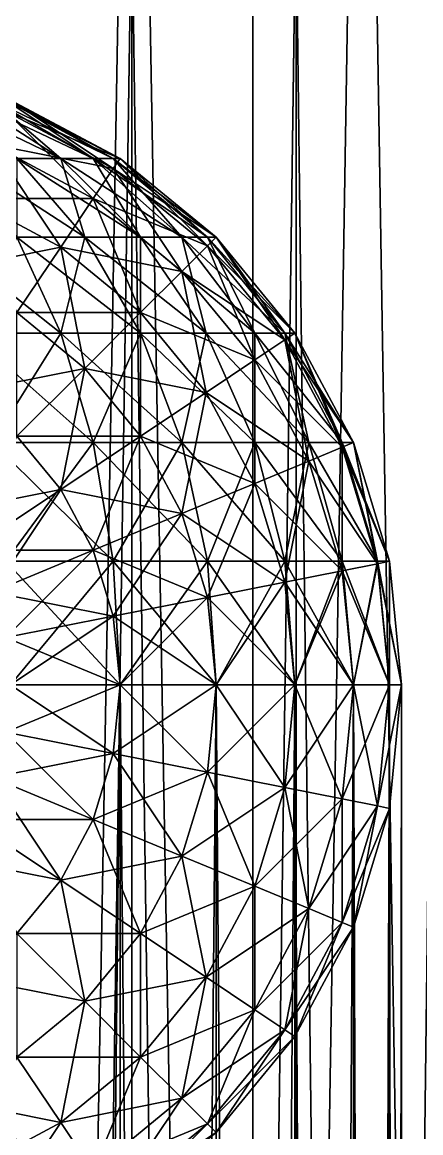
# Model space of a CAD drawing. Header units: millimetres. Extents: x -510 to 550, y -577 to 577.
# Drawn here: x 433.21 to 438.24, y -390.66 to -376.62 of the extents above; entities that cross this region are included whole.
import ezdxf

# ---------------------------------------------------------------- set-up
doc = ezdxf.new("R2010")
doc.units = ezdxf.units.MM
for name, color, linetype, true_color in [('front_right_fork_1', 7, 'Continuous', 0x5c6b75), ('front_right_fork_top', 7, 'Continuous', 0x5c6b75), ('front_right_support_collision', 7, 'Continuous', 0x5c6b75), ('structure_right_front_axle', 7, 'Continuous', 0x5c6b75), ('structure_right_front_bridge', 7, 'Continuous', 0x5c6b75)]:
    doc.layers.add(name, color=color, linetype=linetype, true_color=true_color)

msp = doc.modelspace()

# ---------------------------------------------------------------- linework, layer by layer
at = {"layer": 'front_right_fork_1', "true_color": 0x5c6b75}
for points in [[(434.359, -378.476, -281.561), (433.003, -377.751, -281.561), (433.061, -377.609, -280)], [(434.445, -378.348, -145), (433.061, -377.609, -145), (433.003, -377.751, -143.439)], [(434.359, -378.476, -281.561), (433.061, -377.609, -280), (434.445, -378.348, -280)], [(434.445, -378.348, -280), (433.061, -377.609, -280), (433.061, -377.609, -145)], [(434.445, -378.348, -280), (433.061, -377.609, -145), (434.445, -378.348, -145)], [(434.106, -378.855, -283.061), (432.828, -378.172, -283.061), (433.003, -377.751, -281.561)], [(434.359, -378.476, -143.439), (433.003, -377.751, -143.439), (432.828, -378.172, -141.939)], [(434.106, -378.855, -283.061), (433.003, -377.751, -281.561), (434.359, -378.476, -281.561)], [(434.445, -378.348, -145), (433.003, -377.751, -143.439), (434.359, -378.476, -143.439)], [(433.696, -379.469, -284.445), (432.546, -378.855, -284.445), (432.828, -378.172, -283.061)], [(434.106, -378.855, -141.939), (432.828, -378.172, -141.939), (432.546, -378.855, -140.555)], [(433.696, -379.469, -284.445), (432.828, -378.172, -283.061), (434.106, -378.855, -283.061)], [(434.359, -378.476, -143.439), (432.828, -378.172, -141.939), (434.106, -378.855, -141.939)], [(435.548, -379.452, -281.561), (434.359, -378.476, -281.561), (434.445, -378.348, -280)], [(435.657, -379.343, -145), (434.445, -378.348, -145), (434.359, -378.476, -143.439)], [(435.548, -379.452, -281.561), (434.445, -378.348, -280), (435.657, -379.343, -280)], [(435.657, -379.343, -280), (434.445, -378.348, -280), (434.445, -378.348, -145)], [(435.657, -379.343, -280), (434.445, -378.348, -145), (435.657, -379.343, -145)], [(435.226, -379.774, -283.061), (434.106, -378.855, -283.061), (434.359, -378.476, -281.561)], [(435.548, -379.452, -143.439), (434.359, -378.476, -143.439), (434.106, -378.855, -141.939)], [(435.226, -379.774, -283.061), (434.359, -378.476, -281.561), (435.548, -379.452, -281.561)], [(435.657, -379.343, -145), (434.359, -378.476, -143.439), (435.548, -379.452, -143.439)], [(433.696, -379.469, -140.555), (432.546, -378.855, -140.555), (432.165, -379.774, -139.343)], [(433.143, -380.296, -285.657), (432.546, -378.855, -284.445), (433.696, -379.469, -284.445)], [(434.106, -378.855, -141.939), (432.546, -378.855, -140.555), (433.696, -379.469, -140.555)], [(434.704, -380.296, -284.445), (433.696, -379.469, -284.445), (434.106, -378.855, -283.061)], [(435.226, -379.774, -141.939), (434.106, -378.855, -141.939), (433.696, -379.469, -140.555)], [(434.704, -380.296, -284.445), (434.106, -378.855, -283.061), (435.226, -379.774, -283.061)], [(435.548, -379.452, -143.439), (434.106, -378.855, -141.939), (435.226, -379.774, -141.939)], [(436.524, -380.641, -281.561), (435.548, -379.452, -281.561), (435.657, -379.343, -280)], [(436.652, -380.555, -145), (435.657, -379.343, -145), (435.548, -379.452, -143.439)], [(436.524, -380.641, -281.561), (435.657, -379.343, -280), (436.652, -380.555, -280)], [(436.652, -380.555, -280), (435.657, -379.343, -280), (435.657, -379.343, -145)], [(436.652, -380.555, -280), (435.657, -379.343, -145), (436.652, -380.555, -145)], [(433.696, -379.469, -140.555), (432.165, -379.774, -139.343), (433.143, -380.296, -139.343)], [(434, -381, -285.657), (433.143, -380.296, -285.657), (433.696, -379.469, -284.445)], [(434.704, -380.296, -140.555), (433.696, -379.469, -140.555), (433.143, -380.296, -139.343)], [(434, -381, -285.657), (433.696, -379.469, -284.445), (434.704, -380.296, -284.445)], [(435.226, -379.774, -141.939), (433.696, -379.469, -140.555), (434.704, -380.296, -140.555)], [(436.145, -380.894, -283.061), (435.226, -379.774, -283.061), (435.548, -379.452, -281.561)], [(436.524, -380.641, -143.439), (435.548, -379.452, -143.439), (435.226, -379.774, -141.939)], [(436.145, -380.894, -283.061), (435.548, -379.452, -281.561), (436.524, -380.641, -281.561)], [(436.652, -380.555, -145), (435.548, -379.452, -143.439), (436.524, -380.641, -143.439)], [(435.531, -381.304, -284.445), (434.704, -380.296, -284.445), (435.226, -379.774, -283.061)], [(436.145, -380.894, -141.939), (435.226, -379.774, -141.939), (434.704, -380.296, -140.555)], [(435.531, -381.304, -284.445), (435.226, -379.774, -283.061), (436.145, -380.894, -283.061)], [(436.524, -380.641, -143.439), (435.226, -379.774, -141.939), (436.145, -380.894, -141.939)], [(434, -381, -139.343), (433.143, -380.296, -139.343), (432.469, -381.304, -138.348)], [(433.143, -381.857, -286.652), (433.143, -380.296, -285.657), (434, -381, -285.657)], [(434.704, -380.296, -140.555), (433.143, -380.296, -139.343), (434, -381, -139.343)], [(434.704, -381.857, -285.657), (434, -381, -285.657), (434.704, -380.296, -284.445)], [(435.531, -381.304, -140.555), (434.704, -380.296, -140.555), (434, -381, -139.343)], [(434.704, -381.857, -285.657), (434.704, -380.296, -284.445), (435.531, -381.304, -284.445)], [(436.145, -380.894, -141.939), (434.704, -380.296, -140.555), (435.531, -381.304, -140.555)], [(436.828, -382.172, -283.061), (436.145, -380.894, -283.061), (436.524, -380.641, -281.561)], [(437.249, -381.997, -143.439), (436.524, -380.641, -143.439), (436.145, -380.894, -141.939)], [(437.249, -381.997, -281.561), (436.524, -380.641, -281.561), (436.652, -380.555, -280)], [(437.391, -381.939, -145), (436.652, -380.555, -145), (436.524, -380.641, -143.439)], [(436.828, -382.172, -283.061), (436.524, -380.641, -281.561), (437.249, -381.997, -281.561)], [(437.391, -381.939, -145), (436.524, -380.641, -143.439), (437.249, -381.997, -143.439)], [(437.249, -381.997, -281.561), (436.652, -380.555, -280), (437.391, -381.939, -280)], [(437.391, -381.939, -280), (436.652, -380.555, -280), (436.652, -380.555, -145)], [(437.391, -381.939, -280), (436.652, -380.555, -145), (437.391, -381.939, -145)], [(436.145, -382.454, -284.445), (435.531, -381.304, -284.445), (436.145, -380.894, -283.061)], [(436.828, -382.172, -141.939), (436.145, -380.894, -141.939), (435.531, -381.304, -140.555)], [(436.145, -382.454, -284.445), (436.145, -380.894, -283.061), (436.828, -382.172, -283.061)], [(437.249, -381.997, -143.439), (436.145, -380.894, -141.939), (436.828, -382.172, -141.939)], [(434, -381, -139.343), (432.469, -381.304, -138.348), (433.143, -381.857, -138.348)], [(433.696, -382.531, -286.652), (433.143, -381.857, -286.652), (434, -381, -285.657)], [(434.704, -381.857, -139.343), (434, -381, -139.343), (433.143, -381.857, -138.348)], [(433.696, -382.531, -286.652), (434, -381, -285.657), (434.704, -381.857, -285.657)], [(435.531, -381.304, -140.555), (434, -381, -139.343), (434.704, -381.857, -139.343)], [(435.226, -382.835, -285.657), (434.704, -381.857, -285.657), (435.531, -381.304, -284.445)], [(436.145, -382.454, -140.555), (435.531, -381.304, -140.555), (434.704, -381.857, -139.343)], [(435.226, -382.835, -285.657), (435.531, -381.304, -284.445), (436.145, -382.454, -284.445)], [(436.828, -382.172, -141.939), (435.531, -381.304, -140.555), (436.145, -382.454, -140.555)], [(433.696, -382.531, -138.348), (433.143, -381.857, -138.348), (432.165, -382.835, -137.609)], [(432.546, -383.299, -287.391), (433.143, -381.857, -286.652), (433.696, -382.531, -286.652)], [(434.704, -381.857, -139.343), (433.143, -381.857, -138.348), (433.696, -382.531, -138.348)], [(434.106, -383.299, -286.652), (433.696, -382.531, -286.652), (434.704, -381.857, -285.657)], [(435.226, -382.835, -139.343), (434.704, -381.857, -139.343), (433.696, -382.531, -138.348)], [(434.106, -383.299, -286.652), (434.704, -381.857, -285.657), (435.226, -382.835, -285.657)], [(436.145, -382.454, -140.555), (434.704, -381.857, -139.343), (435.226, -382.835, -139.343)], [(437.696, -383.469, -281.561), (437.249, -381.997, -281.561), (437.391, -381.939, -280)], [(437.846, -383.439, -145), (437.391, -381.939, -145), (437.249, -381.997, -143.439)], [(437.696, -383.469, -281.561), (437.391, -381.939, -280), (437.846, -383.439, -280)], [(437.846, -383.439, -280), (437.391, -381.939, -280), (437.391, -381.939, -145)], [(437.846, -383.439, -280), (437.391, -381.939, -145), (437.846, -383.439, -145)], [(437.249, -383.558, -283.061), (436.828, -382.172, -283.061), (437.249, -381.997, -281.561)], [(437.696, -383.469, -143.439), (437.249, -381.997, -143.439), (436.828, -382.172, -141.939)], [(437.249, -383.558, -283.061), (437.249, -381.997, -281.561), (437.696, -383.469, -281.561)], [(437.846, -383.439, -145), (437.249, -381.997, -143.439), (437.696, -383.469, -143.439)], [(436.524, -383.702, -284.445), (436.145, -382.454, -284.445), (436.828, -382.172, -283.061)], [(437.249, -383.558, -141.939), (436.828, -382.172, -141.939), (436.145, -382.454, -140.555)], [(436.524, -383.702, -284.445), (436.828, -382.172, -283.061), (437.249, -383.558, -283.061)], [(437.696, -383.469, -143.439), (436.828, -382.172, -141.939), (437.249, -383.558, -141.939)], [(435.548, -383.896, -285.657), (435.226, -382.835, -285.657), (436.145, -382.454, -284.445)], [(436.524, -383.702, -140.555), (436.145, -382.454, -140.555), (435.226, -382.835, -139.343)], [(435.548, -383.896, -285.657), (436.145, -382.454, -284.445), (436.524, -383.702, -284.445)], [(437.249, -383.558, -141.939), (436.145, -382.454, -140.555), (436.524, -383.702, -140.555)], [(433.696, -382.531, -138.348), (432.165, -382.835, -137.609), (432.546, -383.299, -137.609)], [(432.828, -383.828, -287.391), (432.546, -383.299, -287.391), (433.696, -382.531, -286.652)], [(434.106, -383.299, -138.348), (433.696, -382.531, -138.348), (432.546, -383.299, -137.609)], [(432.828, -383.828, -287.391), (433.696, -382.531, -286.652), (434.106, -383.299, -286.652)], [(435.226, -382.835, -139.343), (433.696, -382.531, -138.348), (434.106, -383.299, -138.348)], [(434.359, -384.133, -286.652), (434.106, -383.299, -286.652), (435.226, -382.835, -285.657)], [(435.548, -383.896, -139.343), (435.226, -382.835, -139.343), (434.106, -383.299, -138.348)], [(434.359, -384.133, -286.652), (435.226, -382.835, -285.657), (435.548, -383.896, -285.657)], [(436.524, -383.702, -140.555), (435.226, -382.835, -139.343), (435.548, -383.896, -139.343)], [(434.106, -383.299, -138.348), (432.546, -383.299, -137.609), (432.828, -383.828, -137.609)], [(433.003, -384.403, -287.391), (432.828, -383.828, -287.391), (434.106, -383.299, -286.652)], [(434.359, -384.133, -138.348), (434.106, -383.299, -138.348), (432.828, -383.828, -137.609)], [(433.003, -384.403, -287.391), (434.106, -383.299, -286.652), (434.359, -384.133, -286.652)], [(435.548, -383.896, -139.343), (434.106, -383.299, -138.348), (434.359, -384.133, -138.348)], [(437.391, -385, -283.061), (437.249, -383.558, -283.061), (437.696, -383.469, -281.561)], [(437.846, -385, -143.439), (437.696, -383.469, -143.439), (437.249, -383.558, -141.939)], [(437.391, -385, -283.061), (437.696, -383.469, -281.561), (437.846, -385, -281.561)], [(437.846, -385, -281.561), (437.696, -383.469, -281.561), (437.846, -383.439, -280)], [(438, -385, -145), (437.846, -383.439, -145), (437.696, -383.469, -143.439)], [(438, -385, -145), (437.696, -383.469, -143.439), (437.846, -385, -143.439)], [(437.846, -385, -281.561), (437.846, -383.439, -280), (438, -385, -280)], [(438, -385, -280), (437.846, -383.439, -280), (437.846, -383.439, -145)], [(438, -385, -280), (437.846, -383.439, -145), (438, -385, -145)], [(436.652, -385, -284.445), (436.524, -383.702, -284.445), (437.249, -383.558, -283.061)], [(437.391, -385, -141.939), (437.249, -383.558, -141.939), (436.524, -383.702, -140.555)], [(436.652, -385, -284.445), (437.249, -383.558, -283.061), (437.391, -385, -283.061)], [(437.846, -385, -143.439), (437.249, -383.558, -141.939), (437.391, -385, -141.939)], [(435.657, -385, -285.657), (435.548, -383.896, -285.657), (436.524, -383.702, -284.445)], [(436.652, -385, -140.555), (436.524, -383.702, -140.555), (435.548, -383.896, -139.343)], [(435.657, -385, -285.657), (436.524, -383.702, -284.445), (436.652, -385, -284.445)], [(437.391, -385, -141.939), (436.524, -383.702, -140.555), (436.652, -385, -140.555)], [(434.359, -384.133, -138.348), (432.828, -383.828, -137.609), (433.003, -384.403, -137.609)], [(434.445, -385, -286.652), (434.359, -384.133, -286.652), (435.548, -383.896, -285.657)], [(435.657, -385, -139.343), (435.548, -383.896, -139.343), (434.359, -384.133, -138.348)], [(434.445, -385, -286.652), (435.548, -383.896, -285.657), (435.657, -385, -285.657)], [(436.652, -385, -140.555), (435.548, -383.896, -139.343), (435.657, -385, -139.343)], [(433.061, -385, -287.391), (433.003, -384.403, -287.391), (434.359, -384.133, -286.652)], [(434.445, -385, -138.348), (434.359, -384.133, -138.348), (433.003, -384.403, -137.609)], [(433.061, -385, -287.391), (434.359, -384.133, -286.652), (434.445, -385, -286.652)], [(435.657, -385, -139.343), (434.359, -384.133, -138.348), (434.445, -385, -138.348)], [(434.445, -385, -138.348), (433.003, -384.403, -137.609), (433.061, -385, -137.609)], [(433.003, -385.597, -287.391), (433.061, -385, -287.391), (434.445, -385, -286.652)], [(433.003, -385.597, -287.391), (434.445, -385, -286.652), (434.359, -385.867, -286.652)], [(434.359, -385.867, -138.348), (433.061, -385, -137.609), (433.003, -385.597, -137.609)], [(434.359, -385.867, -138.348), (434.445, -385, -138.348), (433.061, -385, -137.609)], [(434.359, -385.867, -286.652), (434.445, -385, -286.652), (435.657, -385, -285.657)], [(434.359, -385.867, -286.652), (435.657, -385, -285.657), (435.548, -386.104, -285.657)], [(435.548, -386.104, -139.343), (434.445, -385, -138.348), (434.359, -385.867, -138.348)], [(435.548, -386.104, -139.343), (435.657, -385, -139.343), (434.445, -385, -138.348)], [(435.548, -386.104, -285.657), (435.657, -385, -285.657), (436.652, -385, -284.445)], [(435.548, -386.104, -285.657), (436.652, -385, -284.445), (436.524, -386.298, -284.445)], [(436.524, -386.298, -140.555), (435.657, -385, -139.343), (435.548, -386.104, -139.343)], [(436.524, -386.298, -140.555), (436.652, -385, -140.555), (435.657, -385, -139.343)], [(436.524, -386.298, -284.445), (436.652, -385, -284.445), (437.391, -385, -283.061)], [(436.524, -386.298, -284.445), (437.391, -385, -283.061), (437.249, -386.442, -283.061)], [(437.249, -386.442, -141.939), (436.652, -385, -140.555), (436.524, -386.298, -140.555)], [(437.249, -386.442, -141.939), (437.391, -385, -141.939), (436.652, -385, -140.555)], [(437.249, -386.442, -283.061), (437.391, -385, -283.061), (437.846, -385, -281.561)], [(437.249, -386.442, -283.061), (437.846, -385, -281.561), (437.696, -386.531, -281.561)], [(437.696, -386.531, -143.439), (437.391, -385, -141.939), (437.249, -386.442, -141.939)], [(437.696, -386.531, -143.439), (437.846, -385, -143.439), (437.391, -385, -141.939)], [(437.696, -386.531, -281.561), (437.846, -385, -281.561), (438, -385, -280)], [(437.696, -386.531, -281.561), (438, -385, -280), (437.846, -386.561, -280)], [(437.846, -386.561, -145), (437.846, -385, -143.439), (437.696, -386.531, -143.439)], [(437.846, -386.561, -280), (438, -385, -280), (438, -385, -145)], [(437.846, -386.561, -280), (438, -385, -145), (437.846, -386.561, -145)], [(437.846, -386.561, -145), (438, -385, -145), (437.846, -385, -143.439)], [(432.828, -386.172, -287.391), (433.003, -385.597, -287.391), (434.359, -385.867, -286.652)], [(434.106, -386.701, -138.348), (433.003, -385.597, -137.609), (432.828, -386.172, -137.609)], [(434.106, -386.701, -138.348), (434.359, -385.867, -138.348), (433.003, -385.597, -137.609)], [(432.828, -386.172, -287.391), (434.359, -385.867, -286.652), (434.106, -386.701, -286.652)], [(434.106, -386.701, -286.652), (434.359, -385.867, -286.652), (435.548, -386.104, -285.657)], [(435.226, -387.165, -139.343), (434.359, -385.867, -138.348), (434.106, -386.701, -138.348)], [(435.226, -387.165, -139.343), (435.548, -386.104, -139.343), (434.359, -385.867, -138.348)], [(434.106, -386.701, -286.652), (435.548, -386.104, -285.657), (435.226, -387.165, -285.657)], [(435.226, -387.165, -285.657), (435.548, -386.104, -285.657), (436.524, -386.298, -284.445)], [(436.145, -387.546, -140.555), (435.548, -386.104, -139.343), (435.226, -387.165, -139.343)], [(436.145, -387.546, -140.555), (436.524, -386.298, -140.555), (435.548, -386.104, -139.343)], [(432.546, -386.701, -287.391), (432.828, -386.172, -287.391), (434.106, -386.701, -286.652)], [(433.696, -387.469, -138.348), (432.828, -386.172, -137.609), (432.546, -386.701, -137.609)], [(433.696, -387.469, -138.348), (434.106, -386.701, -138.348), (432.828, -386.172, -137.609)], [(435.226, -387.165, -285.657), (436.524, -386.298, -284.445), (436.145, -387.546, -284.445)], [(436.145, -387.546, -284.445), (436.524, -386.298, -284.445), (437.249, -386.442, -283.061)], [(436.828, -387.828, -141.939), (436.524, -386.298, -140.555), (436.145, -387.546, -140.555)], [(436.828, -387.828, -141.939), (437.249, -386.442, -141.939), (436.524, -386.298, -140.555)], [(436.145, -387.546, -284.445), (437.249, -386.442, -283.061), (436.828, -387.828, -283.061)], [(436.828, -387.828, -283.061), (437.249, -386.442, -283.061), (437.696, -386.531, -281.561)], [(437.249, -388.003, -143.439), (437.249, -386.442, -141.939), (436.828, -387.828, -141.939)], [(436.828, -387.828, -283.061), (437.696, -386.531, -281.561), (437.249, -388.003, -281.561)], [(437.249, -388.003, -143.439), (437.696, -386.531, -143.439), (437.249, -386.442, -141.939)], [(437.249, -388.003, -281.561), (437.696, -386.531, -281.561), (437.846, -386.561, -280)], [(437.391, -388.061, -145), (437.696, -386.531, -143.439), (437.249, -388.003, -143.439)], [(437.249, -388.003, -281.561), (437.846, -386.561, -280), (437.391, -388.061, -280)], [(437.391, -388.061, -145), (437.846, -386.561, -145), (437.696, -386.531, -143.439)], [(437.391, -388.061, -280), (437.846, -386.561, -280), (437.846, -386.561, -145)], [(437.391, -388.061, -280), (437.846, -386.561, -145), (437.391, -388.061, -145)], [(432.165, -387.165, -287.391), (432.546, -386.701, -287.391), (433.696, -387.469, -286.652)], [(432.546, -386.701, -287.391), (434.106, -386.701, -286.652), (433.696, -387.469, -286.652)], [(433.143, -388.143, -138.348), (433.696, -387.469, -138.348), (432.546, -386.701, -137.609)], [(433.696, -387.469, -286.652), (434.106, -386.701, -286.652), (435.226, -387.165, -285.657)], [(434.704, -388.143, -139.343), (434.106, -386.701, -138.348), (433.696, -387.469, -138.348)], [(434.704, -388.143, -139.343), (435.226, -387.165, -139.343), (434.106, -386.701, -138.348)], [(432.165, -387.165, -287.391), (433.696, -387.469, -286.652), (433.143, -388.143, -286.652)], [(433.696, -387.469, -286.652), (435.226, -387.165, -285.657), (434.704, -388.143, -285.657)], [(434.704, -388.143, -285.657), (435.226, -387.165, -285.657), (436.145, -387.546, -284.445)], [(435.531, -388.696, -140.555), (435.226, -387.165, -139.343), (434.704, -388.143, -139.343)], [(435.531, -388.696, -140.555), (436.145, -387.546, -140.555), (435.226, -387.165, -139.343)], [(433.143, -388.143, -286.652), (433.696, -387.469, -286.652), (434.704, -388.143, -285.657)], [(434, -389, -139.343), (433.696, -387.469, -138.348), (433.143, -388.143, -138.348)], [(434, -389, -139.343), (434.704, -388.143, -139.343), (433.696, -387.469, -138.348)], [(434.704, -388.143, -285.657), (436.145, -387.546, -284.445), (435.531, -388.696, -284.445)], [(435.531, -388.696, -284.445), (436.145, -387.546, -284.445), (436.828, -387.828, -283.061)], [(436.145, -389.106, -141.939), (436.145, -387.546, -140.555), (435.531, -388.696, -140.555)], [(436.145, -389.106, -141.939), (436.828, -387.828, -141.939), (436.145, -387.546, -140.555)], [(435.531, -388.696, -284.445), (436.828, -387.828, -283.061), (436.145, -389.106, -283.061)], [(436.145, -389.106, -283.061), (436.828, -387.828, -283.061), (437.249, -388.003, -281.561)], [(436.524, -389.359, -143.439), (436.828, -387.828, -141.939), (436.145, -389.106, -141.939)], [(436.524, -389.359, -143.439), (437.249, -388.003, -143.439), (436.828, -387.828, -141.939)], [(436.145, -389.106, -283.061), (437.249, -388.003, -281.561), (436.524, -389.359, -281.561)], [(436.524, -389.359, -281.561), (437.249, -388.003, -281.561), (437.391, -388.061, -280)], [(436.652, -389.445, -145), (437.249, -388.003, -143.439), (436.524, -389.359, -143.439)], [(436.524, -389.359, -281.561), (437.391, -388.061, -280), (436.652, -389.445, -280)], [(436.652, -389.445, -145), (437.391, -388.061, -145), (437.249, -388.003, -143.439)], [(436.652, -389.445, -280), (437.391, -388.061, -280), (437.391, -388.061, -145)], [(436.652, -389.445, -280), (437.391, -388.061, -145), (436.652, -389.445, -145)], [(432.469, -388.696, -286.652), (433.143, -388.143, -286.652), (434, -389, -285.657)], [(433.143, -388.143, -286.652), (434.704, -388.143, -285.657), (434, -389, -285.657)], [(433.143, -389.704, -139.343), (434, -389, -139.343), (433.143, -388.143, -138.348)], [(434, -389, -285.657), (434.704, -388.143, -285.657), (435.531, -388.696, -284.445)], [(434.704, -389.704, -140.555), (434.704, -388.143, -139.343), (434, -389, -139.343)], [(434.704, -389.704, -140.555), (435.531, -388.696, -140.555), (434.704, -388.143, -139.343)], [(432.469, -388.696, -286.652), (434, -389, -285.657), (433.143, -389.704, -285.657)], [(434, -389, -285.657), (435.531, -388.696, -284.445), (434.704, -389.704, -284.445)], [(434.704, -389.704, -284.445), (435.531, -388.696, -284.445), (436.145, -389.106, -283.061)], [(435.226, -390.226, -141.939), (435.531, -388.696, -140.555), (434.704, -389.704, -140.555)], [(435.226, -390.226, -141.939), (436.145, -389.106, -141.939), (435.531, -388.696, -140.555)], [(433.143, -389.704, -285.657), (434, -389, -285.657), (434.704, -389.704, -284.445)], [(433.696, -390.531, -140.555), (434, -389, -139.343), (433.143, -389.704, -139.343)], [(433.696, -390.531, -140.555), (434.704, -389.704, -140.555), (434, -389, -139.343)], [(434.704, -389.704, -284.445), (436.145, -389.106, -283.061), (435.226, -390.226, -283.061)], [(435.226, -390.226, -283.061), (436.145, -389.106, -283.061), (436.524, -389.359, -281.561)], [(435.548, -390.548, -143.439), (436.145, -389.106, -141.939), (435.226, -390.226, -141.939)], [(435.548, -390.548, -143.439), (436.524, -389.359, -143.439), (436.145, -389.106, -141.939)], [(435.226, -390.226, -283.061), (436.524, -389.359, -281.561), (435.548, -390.548, -281.561)], [(435.548, -390.548, -281.561), (436.524, -389.359, -281.561), (436.652, -389.445, -280)], [(435.657, -390.657, -145), (436.524, -389.359, -143.439), (435.548, -390.548, -143.439)], [(435.657, -390.657, -145), (436.652, -389.445, -145), (436.524, -389.359, -143.439)], [(435.548, -390.548, -281.561), (436.652, -389.445, -280), (435.657, -390.657, -280)], [(435.657, -390.657, -280), (436.652, -389.445, -280), (436.652, -389.445, -145)], [(435.657, -390.657, -280), (436.652, -389.445, -145), (435.657, -390.657, -145)], [(432.165, -390.226, -285.657), (433.143, -389.704, -285.657), (433.696, -390.531, -284.445)], [(432.546, -391.145, -140.555), (433.696, -390.531, -140.555), (433.143, -389.704, -139.343)], [(433.143, -389.704, -285.657), (434.704, -389.704, -284.445), (433.696, -390.531, -284.445)], [(433.696, -390.531, -284.445), (434.704, -389.704, -284.445), (435.226, -390.226, -283.061)], [(434.106, -391.145, -141.939), (434.704, -389.704, -140.555), (433.696, -390.531, -140.555)], [(434.106, -391.145, -141.939), (435.226, -390.226, -141.939), (434.704, -389.704, -140.555)], [(432.165, -390.226, -285.657), (433.696, -390.531, -284.445), (432.546, -391.145, -284.445)], [(433.696, -390.531, -284.445), (435.226, -390.226, -283.061), (434.106, -391.145, -283.061)], [(434.106, -391.145, -283.061), (435.226, -390.226, -283.061), (435.548, -390.548, -281.561)], [(434.359, -391.524, -143.439), (435.226, -390.226, -141.939), (434.106, -391.145, -141.939)], [(434.359, -391.524, -143.439), (435.548, -390.548, -143.439), (435.226, -390.226, -141.939)], [(432.546, -391.145, -284.445), (433.696, -390.531, -284.445), (434.106, -391.145, -283.061)], [(432.828, -391.828, -141.939), (433.696, -390.531, -140.555), (432.546, -391.145, -140.555)], [(432.828, -391.828, -141.939), (434.106, -391.145, -141.939), (433.696, -390.531, -140.555)], [(434.106, -391.145, -283.061), (435.548, -390.548, -281.561), (434.359, -391.524, -281.561)], [(434.359, -391.524, -281.561), (435.548, -390.548, -281.561), (435.657, -390.657, -280)], [(434.445, -391.652, -145), (435.548, -390.548, -143.439), (434.359, -391.524, -143.439)], [(434.445, -391.652, -145), (435.657, -390.657, -145), (435.548, -390.548, -143.439)], [(434.359, -391.524, -281.561), (435.657, -390.657, -280), (434.445, -391.652, -280)], [(434.445, -391.652, -280), (435.657, -390.657, -280), (435.657, -390.657, -145)], [(434.445, -391.652, -280), (435.657, -390.657, -145), (434.445, -391.652, -145)]]:
    msp.add_3dface(points, dxfattribs=at)
at = {"layer": 'front_right_fork_top', "true_color": 0x5c6b75}
for points in [[(432.165, -377.609, -147.165), (432.546, -377.609, -146.701), (433.696, -378.348, -147.469)], [(432.165, -377.609, -147.165), (433.696, -378.348, -147.469), (433.143, -378.348, -148.143)], [(432.828, -377.609, -143.828), (432.546, -377.609, -143.299), (433.696, -378.348, -142.531)], [(432.546, -377.609, -143.299), (433.143, -378.348, -141.857), (433.696, -378.348, -142.531)], [(432.546, -377.609, -146.701), (432.828, -377.609, -146.172), (434.106, -378.348, -146.701)], [(432.546, -377.609, -146.701), (434.106, -378.348, -146.701), (433.696, -378.348, -147.469)], [(433.003, -377.609, -144.403), (432.828, -377.609, -143.828), (434.106, -378.348, -143.299)], [(432.828, -377.609, -143.828), (433.696, -378.348, -142.531), (434.106, -378.348, -143.299)], [(432.828, -377.609, -146.172), (433.003, -377.609, -145.597), (434.359, -378.348, -145.867)], [(432.828, -377.609, -146.172), (434.359, -378.348, -145.867), (434.106, -378.348, -146.701)], [(433.061, -377.609, -145), (433.003, -377.609, -144.403), (434.359, -378.348, -144.133)], [(433.003, -377.609, -144.403), (434.106, -378.348, -143.299), (434.359, -378.348, -144.133)], [(433.003, -377.609, -145.597), (433.061, -377.609, -145), (434.445, -378.348, -145)], [(433.003, -377.609, -145.597), (434.445, -378.348, -145), (434.359, -378.348, -145.867)], [(433.061, -377.609, -145), (434.359, -378.348, -144.133), (434.445, -378.348, -145)], [(432.469, -378.348, -148.696), (433.143, -378.348, -148.143), (434, -379.343, -149)], [(432.469, -378.348, -148.696), (434, -379.343, -149), (433.143, -379.343, -149.704)], [(433.696, -378.348, -142.531), (433.143, -378.348, -141.857), (434, -379.343, -141)], [(433.143, -378.348, -141.857), (433.143, -379.343, -140.296), (434, -379.343, -141)], [(433.143, -378.348, -148.143), (433.696, -378.348, -147.469), (434.704, -379.343, -148.143)], [(433.143, -378.348, -148.143), (434.704, -379.343, -148.143), (434, -379.343, -149)], [(434.106, -378.348, -143.299), (433.696, -378.348, -142.531), (434.704, -379.343, -141.857)], [(433.696, -378.348, -142.531), (434, -379.343, -141), (434.704, -379.343, -141.857)], [(433.696, -378.348, -147.469), (434.106, -378.348, -146.701), (435.226, -379.343, -147.165)], [(433.696, -378.348, -147.469), (435.226, -379.343, -147.165), (434.704, -379.343, -148.143)], [(434.359, -378.348, -144.133), (434.106, -378.348, -143.299), (435.226, -379.343, -142.835)], [(434.106, -378.348, -143.299), (434.704, -379.343, -141.857), (435.226, -379.343, -142.835)], [(434.106, -378.348, -146.701), (434.359, -378.348, -145.867), (435.548, -379.343, -146.104)], [(434.106, -378.348, -146.701), (435.548, -379.343, -146.104), (435.226, -379.343, -147.165)], [(434.445, -378.348, -145), (434.359, -378.348, -144.133), (435.548, -379.343, -143.896)], [(434.359, -378.348, -144.133), (435.226, -379.343, -142.835), (435.548, -379.343, -143.896)], [(434.359, -378.348, -145.867), (434.445, -378.348, -145), (435.657, -379.343, -145)], [(434.359, -378.348, -145.867), (435.657, -379.343, -145), (435.548, -379.343, -146.104)], [(434.445, -378.348, -145), (435.548, -379.343, -143.896), (435.657, -379.343, -145)], [(432.165, -379.343, -150.226), (433.143, -379.343, -149.704), (433.696, -380.555, -150.531)], [(432.165, -379.343, -150.226), (433.696, -380.555, -150.531), (432.546, -380.555, -151.145)], [(433.143, -379.343, -140.296), (432.546, -380.555, -138.855), (433.696, -380.555, -139.469)], [(434, -379.343, -141), (433.143, -379.343, -140.296), (433.696, -380.555, -139.469)], [(433.143, -379.343, -149.704), (434, -379.343, -149), (434.704, -380.555, -149.704)], [(433.143, -379.343, -149.704), (434.704, -380.555, -149.704), (433.696, -380.555, -150.531)], [(434, -379.343, -141), (433.696, -380.555, -139.469), (434.704, -380.555, -140.296)], [(434.704, -379.343, -141.857), (434, -379.343, -141), (434.704, -380.555, -140.296)], [(434, -379.343, -149), (434.704, -379.343, -148.143), (435.531, -380.555, -148.696)], [(434, -379.343, -149), (435.531, -380.555, -148.696), (434.704, -380.555, -149.704)], [(435.226, -379.343, -142.835), (434.704, -379.343, -141.857), (435.531, -380.555, -141.304)], [(434.704, -379.343, -141.857), (434.704, -380.555, -140.296), (435.531, -380.555, -141.304)], [(434.704, -379.343, -148.143), (435.226, -379.343, -147.165), (436.145, -380.555, -147.546)], [(434.704, -379.343, -148.143), (436.145, -380.555, -147.546), (435.531, -380.555, -148.696)], [(435.548, -379.343, -143.896), (435.226, -379.343, -142.835), (436.145, -380.555, -142.454)], [(435.226, -379.343, -142.835), (435.531, -380.555, -141.304), (436.145, -380.555, -142.454)], [(435.226, -379.343, -147.165), (435.548, -379.343, -146.104), (436.524, -380.555, -146.298)], [(435.226, -379.343, -147.165), (436.524, -380.555, -146.298), (436.145, -380.555, -147.546)], [(435.657, -379.343, -145), (435.548, -379.343, -143.896), (436.524, -380.555, -143.702)], [(435.548, -379.343, -143.896), (436.145, -380.555, -142.454), (436.524, -380.555, -143.702)], [(435.548, -379.343, -146.104), (435.657, -379.343, -145), (436.652, -380.555, -145)], [(435.548, -379.343, -146.104), (436.652, -380.555, -145), (436.524, -380.555, -146.298)], [(435.657, -379.343, -145), (436.524, -380.555, -143.702), (436.652, -380.555, -145)], [(433.696, -380.555, -139.469), (432.546, -380.555, -138.855), (432.828, -381.939, -138.172)], [(432.546, -380.555, -151.145), (433.696, -380.555, -150.531), (434.106, -381.939, -151.145)], [(432.546, -380.555, -151.145), (434.106, -381.939, -151.145), (432.828, -381.939, -151.828)], [(433.696, -380.555, -139.469), (432.828, -381.939, -138.172), (434.106, -381.939, -138.855)], [(434.704, -380.555, -140.296), (433.696, -380.555, -139.469), (434.106, -381.939, -138.855)], [(433.696, -380.555, -150.531), (434.704, -380.555, -149.704), (435.226, -381.939, -150.226)], [(433.696, -380.555, -150.531), (435.226, -381.939, -150.226), (434.106, -381.939, -151.145)], [(434.704, -380.555, -140.296), (434.106, -381.939, -138.855), (435.226, -381.939, -139.774)], [(435.531, -380.555, -141.304), (434.704, -380.555, -140.296), (435.226, -381.939, -139.774)], [(434.704, -380.555, -149.704), (435.531, -380.555, -148.696), (436.145, -381.939, -149.106)], [(434.704, -380.555, -149.704), (436.145, -381.939, -149.106), (435.226, -381.939, -150.226)], [(435.531, -380.555, -141.304), (435.226, -381.939, -139.774), (436.145, -381.939, -140.894)], [(436.145, -380.555, -142.454), (435.531, -380.555, -141.304), (436.145, -381.939, -140.894)], [(435.531, -380.555, -148.696), (436.145, -380.555, -147.546), (436.828, -381.939, -147.828)], [(435.531, -380.555, -148.696), (436.828, -381.939, -147.828), (436.145, -381.939, -149.106)], [(436.524, -380.555, -143.702), (436.145, -380.555, -142.454), (436.828, -381.939, -142.172)], [(436.145, -380.555, -142.454), (436.145, -381.939, -140.894), (436.828, -381.939, -142.172)], [(436.145, -380.555, -147.546), (436.524, -380.555, -146.298), (437.249, -381.939, -146.442)], [(436.145, -380.555, -147.546), (437.249, -381.939, -146.442), (436.828, -381.939, -147.828)], [(436.652, -380.555, -145), (436.524, -380.555, -143.702), (437.249, -381.939, -143.558)], [(436.524, -380.555, -143.702), (436.828, -381.939, -142.172), (437.249, -381.939, -143.558)], [(436.524, -380.555, -146.298), (436.652, -380.555, -145), (437.391, -381.939, -145)], [(436.524, -380.555, -146.298), (437.391, -381.939, -145), (437.249, -381.939, -146.442)], [(436.652, -380.555, -145), (437.249, -381.939, -143.558), (437.391, -381.939, -145)], [(434.106, -381.939, -138.855), (432.828, -381.939, -138.172), (433.003, -383.439, -137.751)], [(432.828, -381.939, -151.828), (434.106, -381.939, -151.145), (434.359, -383.439, -151.524)], [(432.828, -381.939, -151.828), (434.359, -383.439, -151.524), (433.003, -383.439, -152.249)], [(434.106, -381.939, -138.855), (433.003, -383.439, -137.751), (434.359, -383.439, -138.476)], [(435.226, -381.939, -139.774), (434.106, -381.939, -138.855), (434.359, -383.439, -138.476)], [(434.106, -381.939, -151.145), (435.226, -381.939, -150.226), (435.548, -383.439, -150.548)], [(434.106, -381.939, -151.145), (435.548, -383.439, -150.548), (434.359, -383.439, -151.524)], [(435.226, -381.939, -139.774), (434.359, -383.439, -138.476), (435.548, -383.439, -139.452)], [(436.145, -381.939, -140.894), (435.226, -381.939, -139.774), (435.548, -383.439, -139.452)], [(435.226, -381.939, -150.226), (436.145, -381.939, -149.106), (436.524, -383.439, -149.359)], [(435.226, -381.939, -150.226), (436.524, -383.439, -149.359), (435.548, -383.439, -150.548)], [(436.145, -381.939, -140.894), (435.548, -383.439, -139.452), (436.524, -383.439, -140.641)], [(436.828, -381.939, -142.172), (436.145, -381.939, -140.894), (436.524, -383.439, -140.641)], [(436.145, -381.939, -149.106), (436.828, -381.939, -147.828), (437.249, -383.439, -148.003)], [(436.145, -381.939, -149.106), (437.249, -383.439, -148.003), (436.524, -383.439, -149.359)], [(436.828, -381.939, -142.172), (436.524, -383.439, -140.641), (437.249, -383.439, -141.997)], [(437.249, -381.939, -143.558), (436.828, -381.939, -142.172), (437.249, -383.439, -141.997)], [(436.828, -381.939, -147.828), (437.249, -381.939, -146.442), (437.696, -383.439, -146.531)], [(436.828, -381.939, -147.828), (437.696, -383.439, -146.531), (437.249, -383.439, -148.003)], [(437.391, -381.939, -145), (437.249, -381.939, -143.558), (437.696, -383.439, -143.469)], [(437.249, -381.939, -143.558), (437.249, -383.439, -141.997), (437.696, -383.439, -143.469)], [(437.249, -381.939, -146.442), (437.391, -381.939, -145), (437.846, -383.439, -145)], [(437.249, -381.939, -146.442), (437.846, -383.439, -145), (437.696, -383.439, -146.531)], [(437.391, -381.939, -145), (437.696, -383.439, -143.469), (437.846, -383.439, -145)], [(434.359, -383.439, -138.476), (433.003, -383.439, -137.751), (433.061, -385, -137.609)], [(433.003, -383.439, -152.249), (434.359, -383.439, -151.524), (434.445, -385, -151.652)], [(433.003, -383.439, -152.249), (434.445, -385, -151.652), (433.061, -385, -152.391)], [(434.359, -383.439, -138.476), (433.061, -385, -137.609), (434.445, -385, -138.348)], [(435.548, -383.439, -139.452), (434.359, -383.439, -138.476), (434.445, -385, -138.348)], [(434.359, -383.439, -151.524), (435.548, -383.439, -150.548), (435.657, -385, -150.657)], [(434.359, -383.439, -151.524), (435.657, -385, -150.657), (434.445, -385, -151.652)], [(435.548, -383.439, -139.452), (434.445, -385, -138.348), (435.657, -385, -139.343)], [(436.524, -383.439, -140.641), (435.548, -383.439, -139.452), (435.657, -385, -139.343)], [(435.548, -383.439, -150.548), (436.524, -383.439, -149.359), (436.652, -385, -149.445)], [(435.548, -383.439, -150.548), (436.652, -385, -149.445), (435.657, -385, -150.657)], [(436.524, -383.439, -140.641), (435.657, -385, -139.343), (436.652, -385, -140.555)], [(437.249, -383.439, -141.997), (436.524, -383.439, -140.641), (436.652, -385, -140.555)], [(436.524, -383.439, -149.359), (437.249, -383.439, -148.003), (437.391, -385, -148.061)], [(436.524, -383.439, -149.359), (437.391, -385, -148.061), (436.652, -385, -149.445)], [(437.249, -383.439, -141.997), (436.652, -385, -140.555), (437.391, -385, -141.939)], [(437.696, -383.439, -143.469), (437.249, -383.439, -141.997), (437.391, -385, -141.939)], [(437.249, -383.439, -148.003), (437.696, -383.439, -146.531), (437.846, -385, -146.561)], [(437.249, -383.439, -148.003), (437.846, -385, -146.561), (437.391, -385, -148.061)], [(437.696, -383.439, -143.469), (437.391, -385, -141.939), (437.846, -385, -143.439)], [(437.846, -383.439, -145), (437.696, -383.439, -143.469), (437.846, -385, -143.439)], [(437.696, -383.439, -146.531), (437.846, -383.439, -145), (438, -385, -145)], [(437.696, -383.439, -146.531), (438, -385, -145), (437.846, -385, -146.561)], [(437.846, -383.439, -145), (437.846, -385, -143.439), (438, -385, -145)], [(434.445, -385, -138.348), (433.061, -385, -137.609), (433.061, -515, -137.609)], [(434.445, -385, -138.348), (433.061, -515, -137.609), (434.445, -515, -138.348)], [(433.061, -385, -152.391), (434.445, -385, -151.652), (434.445, -515, -151.652)], [(433.061, -385, -152.391), (434.445, -515, -151.652), (433.061, -515, -152.391)], [(435.657, -385, -139.343), (434.445, -385, -138.348), (434.445, -515, -138.348)], [(435.657, -385, -139.343), (434.445, -515, -138.348), (435.657, -515, -139.343)], [(434.445, -385, -151.652), (435.657, -385, -150.657), (435.657, -515, -150.657)], [(434.445, -385, -151.652), (435.657, -515, -150.657), (434.445, -515, -151.652)], [(436.652, -385, -140.555), (435.657, -385, -139.343), (435.657, -515, -139.343)], [(436.652, -385, -140.555), (435.657, -515, -139.343), (436.652, -515, -140.555)], [(435.657, -385, -150.657), (436.652, -385, -149.445), (436.652, -515, -149.445)], [(435.657, -385, -150.657), (436.652, -515, -149.445), (435.657, -515, -150.657)], [(437.391, -385, -141.939), (436.652, -385, -140.555), (436.652, -515, -140.555)], [(437.391, -385, -141.939), (436.652, -515, -140.555), (437.391, -515, -141.939)], [(436.652, -385, -149.445), (437.391, -385, -148.061), (437.391, -515, -148.061)], [(436.652, -385, -149.445), (437.391, -515, -148.061), (436.652, -515, -149.445)], [(437.846, -385, -143.439), (437.391, -385, -141.939), (437.391, -515, -141.939)], [(437.846, -385, -143.439), (437.391, -515, -141.939), (437.846, -515, -143.439)], [(437.391, -385, -148.061), (437.846, -385, -146.561), (437.846, -515, -146.561)], [(437.391, -385, -148.061), (437.846, -515, -146.561), (437.391, -515, -148.061)], [(438, -385, -145), (437.846, -385, -143.439), (437.846, -515, -143.439)], [(438, -385, -145), (437.846, -515, -143.439), (438, -515, -145)], [(437.846, -385, -146.561), (438, -385, -145), (438, -515, -145)], [(437.846, -385, -146.561), (438, -515, -145), (437.846, -515, -146.561)]]:
    msp.add_3dface(points, dxfattribs=at)
at = {"layer": 'front_right_support_collision', "true_color": 0x5c6b75}
for points in [[(410, -450, -122.5), (450, -280, -122.5), (450, -450, -122.5)], [(410, -450, -122.5), (410, -280, -122.5), (450, -280, -122.5)], [(410, -450, -97.5), (450, -450, -97.5), (450, -280, -97.5)], [(410, -450, -97.5), (450, -280, -97.5), (410, -280, -97.5)]]:
    msp.add_3dface(points, dxfattribs=at)
at = {"layer": 'structure_right_front_axle', "true_color": 0x5c6b75}
for points in [[(434.592, -375, -268.913), (432.341, -375, -268.231), (432.341, -525, -268.231)], [(434.592, -375, -268.913), (432.341, -525, -268.231), (434.592, -525, -268.913)], [(432.341, -375, -291.769), (434.592, -375, -291.087), (434.592, -525, -291.087)], [(432.341, -375, -291.769), (434.592, -525, -291.087), (432.341, -525, -291.769)], [(436.667, -375, -270.022), (434.592, -375, -268.913), (434.592, -525, -268.913)], [(436.667, -375, -270.022), (434.592, -525, -268.913), (436.667, -525, -270.022)], [(434.592, -375, -291.087), (436.667, -375, -289.978), (436.667, -525, -289.978)], [(434.592, -375, -291.087), (436.667, -525, -289.978), (434.592, -525, -291.087)], [(438.485, -375, -271.515), (436.667, -375, -270.022), (436.667, -525, -270.022)], [(438.485, -375, -271.515), (436.667, -525, -270.022), (438.485, -525, -271.515)], [(436.667, -375, -289.978), (438.485, -375, -288.485), (438.485, -525, -288.485)], [(436.667, -375, -289.978), (438.485, -525, -288.485), (436.667, -525, -289.978)]]:
    msp.add_3dface(points, dxfattribs=at)
at = {"layer": 'structure_right_front_bridge', "true_color": 0x5c6b75}
for points in [[(436.123, -450, -124.782), (433.121, -450, -125.693), (433.121, -280, -125.693)], [(436.123, -450, -124.782), (433.121, -280, -125.693), (436.123, -280, -124.782)], [(433.121, -450, -94.307), (436.123, -450, -95.218), (436.123, -280, -95.218)], [(433.121, -450, -94.307), (436.123, -280, -95.218), (433.121, -280, -94.307)], [(438.889, -450, -123.304), (436.123, -450, -124.782), (436.123, -280, -124.782)], [(438.889, -450, -123.304), (436.123, -280, -124.782), (438.889, -280, -123.304)], [(436.123, -450, -95.218), (438.889, -450, -96.696), (438.889, -280, -96.696)], [(436.123, -450, -95.218), (438.889, -280, -96.696), (436.123, -280, -95.218)]]:
    msp.add_3dface(points, dxfattribs=at)

doc.saveas('drawing.dxf')
